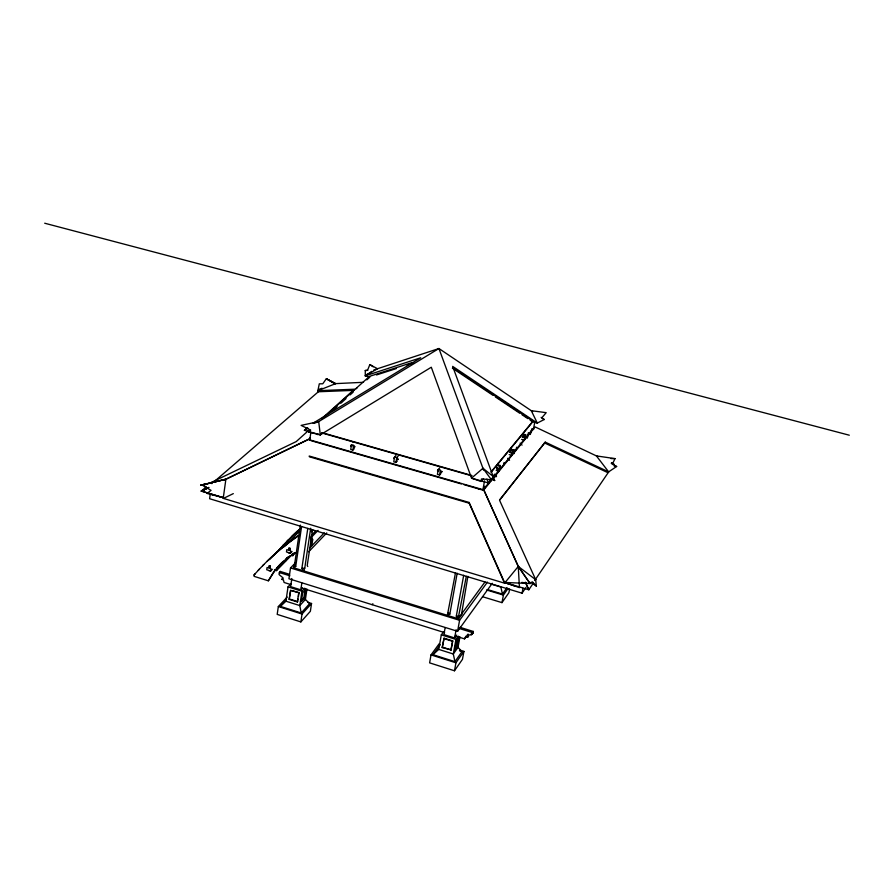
<?xml version="1.0" encoding="UTF-8"?>
<svg xmlns="http://www.w3.org/2000/svg" width="894" height="894" viewBox="0 0 894 894"><rect width="100%" height="100%" fill="white"/><g stroke="black" fill="none" stroke-linecap="round" stroke-linejoin="round"><path stroke-width="1.34" d="M455.247 635.958L464.534 638.864L466.076 636.751A2.269 1.933 37.8 0 0 467.696 637.277L468.523 636.115A2.269 1.933 37.7 0 1 468.065 634.058L467.238 635.209A2.269 1.933 37.7 0 0 467.696 637.277M210.157 494.583L209.621 498.729L522.051 593.18L525.974 587.425M200.625 485.207L206.022 483.933L202.089 485.017L211.062 490.381L207.006 493.432L223.31 497.679L225.891 479.24L200.625 485.207L204.313 485.241M309.648 429.813L308.821 432.115L320.298 434.853L431.299 367.233L471.54 478.156L481.095 481.464L481.441 478.949L491.409 479.754L492.438 478.223L494.673 480.547L452.666 366.384L537.305 423.074L544.222 419.521L541.127 417.386M270.681 570.998L270.994 568.718L267.06 567.489L266.736 569.769L270.681 570.998L272.335 569.31M274.424 569.959L276.514 570.607L276.849 568.327L283.577 561.432M289.522 574.317L280.191 571.422L278.995 573.926A1.62 1.363 45.4 0 0 279.565 575.01L282.873 577.736A2.19 1.833 45.3 0 1 281.867 579.278A2.19 1.833 45.3 0 0 283.398 579.748L284.08 582.475L290.718 584.553M280.012 572.685L280.191 571.422M287.197 597.058L278.336 606.534L277.196 614.39L300.853 621.911L310.374 611.284L311.548 603.484L307.637 602.254M285.443 561.443L285.778 559.152L287.689 557.197M290.449 553.163L290.785 550.86L286.806 549.642L286.471 551.944L290.449 553.163L292.081 551.497M295.344 562.941L290.516 567.947L288.941 578.764L457.583 631.309L492.292 583.279M306.966 589.057L305.413 599.427L309.603 603.662L301.2 612.971L280.303 606.356L285.935 601.204L288.024 586.877L290.863 583.86M309.704 440.306L310.844 432.528M291.824 578.53L290.639 586.654L300.831 589.839L302.485 588.062M298.06 599.058L297.356 601.953L289.175 599.371L290.472 590.509L299.009 592.722L291.98 590.521M289.175 599.371L290.807 590.152M484.973 581.983L458.119 618.693L293.411 567.712L294.517 564.986L300.362 525.091M293.411 567.712L295.724 566.494L301.58 526.555M310.687 528.22L304.753 568.148L303.647 570.886L301.87 568.394L307.782 528.432M297.356 601.953L298.674 593.08M298.44 596.521L299.009 592.722M300.831 589.839L301.837 583.067M304.742 588.196L301.937 591.236L299.803 605.573L301.2 612.971M312.554 529.818L307.223 565.533L307.771 566.505M310.643 547.016L311.548 540.971A4.045 3.431 45.3 0 0 310.81 539.015M300.552 601.327L303.871 597.717L304.999 590.141M311.771 545.854L312.665 539.808A4.034 3.431 45.3 0 0 311.224 537.037A10.303 8.772 45 0 1 311.056 536.143M300.853 621.911L302.027 614.044L311.548 603.484M304.675 597.974L305.994 589.135L302.697 592.722L301.367 601.584L304.675 597.974L303.871 597.717M352.895 450.073L353.633 445.246L351.487 444.653L350.739 449.47L352.895 450.073L354.292 448.632M395.964 455.549L394.567 456.99L393.773 461.829L395.941 462.455L397.338 461.002M395.941 462.455L396.735 457.616L398.121 456.163M439.58 468.02L438.25 469.506L437.412 474.368L439.613 475.005L440.932 473.507M439.613 475.005L440.451 470.132L438.25 469.506M439.267 643.646L431.02 654.9L429.612 662.867L454.476 670.779L462.466 659.325L463.919 651.402L460.019 650.184M459.941 636.841L458.019 647.368L461.997 651.614L454.934 661.649L432.975 654.699L438.719 649.402L441.312 634.863L443.715 631.6M445.134 627.722L443.905 634.595L454.621 637.947L456.7 635.064M457.169 573.244L449.827 614.144L447.346 615.363L455.448 573.043M442.206 647.58L444.094 638.193L452.71 640.886L451.09 649.893L442.206 647.58L444.094 638.193M466.31 576.328L458.119 618.693L456.298 616.145L463.695 575.222M450.811 650.284L452.71 640.886M454.621 637.947L456.13 629.678M464.053 484.716L482.849 490.124L484.526 480.871M458.298 636.159L455.951 639.433L453.303 654.006L454.934 661.649M457.583 631.309L459.583 620.313L487.431 582.106M467.886 576.317L461.572 613.977M456.421 640.864L454.778 649.871L457.56 645.971L459.192 636.997L456.421 640.864L455.56 640.596M484.302 488.85L484.783 486.191M454.621 648.619L456.7 645.703L458.097 638.003M454.476 670.779L455.929 662.789L463.919 651.402M496.204 470.412L498.863 471.149L500.372 465.539L497.712 464.802M498.863 471.149L500.372 465.539M467.238 635.209L471.306 634.74A1.687 1.442 37.7 0 0 472.211 634.081L473.328 631.455L460.008 627.309M503.59 465.215L504.093 462.511M471.317 633.455L472.121 633.578A1.687 1.442 37.7 0 0 473.027 632.93L473.328 631.455M509.178 454.599L511.781 455.325L513.29 449.838L510.686 449.112M513.29 449.838L511.781 455.325M514.039 453.649L514.799 449.537M516.117 449.872L516.62 447.201M521.638 439.412L524.197 440.127L525.672 434.741L523.113 434.037M525.672 434.741L524.197 440.127M527.371 438.116L528.399 432.651M530.332 434.484L530.846 431.757M530.846 432.864L531.338 430.226M534.847 421.733L533.684 427.902L482.849 490.124M482.525 596.711L501.981 602.634L503.4 595.091L508.027 588.509M509.625 588.945L508.909 592.688L501.981 602.634M522.051 593.18L522.99 588.297M321.762 418.615L354.471 389.214L317.884 390.7L319.303 383.828L322.768 383.783L326.344 378.743L335.641 383.627L317.873 390.712L318.342 391.762L353.588 390.376M317.459 434.003L317.772 434.696M465.875 636.182L464.534 638.864M608.635 471.876L596.41 455.906L615.016 458.633L612.323 464.221L616.648 466.478L608.635 471.876L545.262 442.128L499.556 500.282L535.685 579.625L534.746 580.441L608.769 471.786M313.123 423.164L420.728 357.779L365.3 375.838L377.514 368.73L369.837 364.596L367.579 370.194L365.266 370.529L365.3 375.838L369.881 377.1L366.808 379.861M438.507 470.546L438.485 471.25M259.461 569.098L254.041 574.954L254.153 576.373L268.345 580.809L273.05 572.931A90.998 76.191 42.3 0 1 297.277 552.067M351.811 445.693L351.811 446.397M294.204 552.939L292.562 555.9L294.752 552.805M533.405 583.011L528.812 589.772L504.518 582.441L469.149 502.45L309.212 456.029L309.335 456.778L469.182 503.199L504.54 583.167L223.433 498.416L223.042 497.612M488.258 589.783L502.439 594.085L507.032 587.548M471.172 634.751L471.987 633.589M472.267 633.902L473.082 632.74M458.019 647.368L453.303 654.006L438.719 649.402M456.253 639.623L457.639 637.69M458.745 618.581L462.008 614.133M432.975 654.699L440.228 644.764M497.891 463.651L498.517 462.835M499.534 500.003L545.262 442.128M488.347 482.972L493.466 476.703L482.95 468.266L471.54 478.156L488.347 482.972L486.917 479.061M490.895 472.133L532.925 421.208M491.655 471.574L533.115 421.309L453.023 367.702M490.549 481.184L491.219 480.38M478.491 489.387L479.195 488.549M372.105 604.668L372.876 603.752M504.54 583.167L518.274 566.427L483.81 489.912L308.318 439.446L223.444 480.413L225.88 479.218L202.089 485.017L204.715 485.643M278.615 550.257L283.879 544.547M305.413 599.427L299.803 605.573L285.935 601.204M481.095 481.464L483.498 478.871M280.303 606.356L286.315 599.908M308.821 432.115L310.699 430.115L301.11 425.388L318.7 421.588L320.298 434.853L304.385 430.293L307.111 427.857M258.288 570.271L263.831 564.527M282.772 545.664L288.17 540.065M281.867 579.278L282.884 578.228M308.653 551.799L326.757 532.913M309.805 547.888L324.276 532.846M311.548 540.971L312.665 539.808M268.345 580.809L274.201 571.735A90.875 76.124 42.3 0 1 275.542 569.88M310.52 538.177L318.096 530.377M276.514 570.607L293.087 553.598M311.805 534.925L315.593 531.036M322.008 388.208L317.895 390.6M254.041 574.954L255.226 573.78M269.418 559.61L297.613 531.025M284.225 546.681L299.568 531.215M287.063 541.172L292.595 535.674A330.612 273.218 34.5 0 1 300.898 528.052M262.657 565.701L268.334 560.057A340.234 278.515 34.9 0 1 287.723 543.317L292.908 539.428A340.234 278.515 34.9 0 1 298.205 535.662M356.259 388.711L356.974 388.018M320.298 434.853L322.231 433.076M310.419 437.613L308.385 439.468L223.455 480.402M340.882 402.501L341.664 401.797M331.976 411.229L337.105 406.614M340.905 403.194L346.023 398.579M350.113 394.891L353.186 392.131M308.475 430.562L296.216 441.591L211.152 482.503M323.349 417.856L369.468 376.385L411.911 362.64M367.121 374.206L365.3 375.838L371.692 371.412M214.817 481.106L318.342 391.762M206.335 486.772L201.318 491.063L223.288 497.69M317.884 390.7L319.784 389.058M523.448 435.836C523.996 437.758 521.671 437.211 523.303 436.697M510.921 450.978L510.887 451.705M535.685 579.603L536.311 586.073L532.444 581.849L530.03 583.525L504.518 582.441L519.448 587.637L518.252 566.416L535.696 579.703M268.681 570.551L269.697 570.797M288.293 552.794L289.354 552.917M530.153 420.191L532.478 421.744L533.115 421.309M304.385 430.293L307.938 428.137M317.348 422.415L438.932 348.526L532.668 411.62M223.433 498.416L233.312 493.622M208.749 487.487L201.318 491.063L213.063 494.606M223.589 480.346L225.891 479.24L202.089 485.017M314.152 423.32L318.7 421.588M373.826 369.948L438.932 348.526L483.609 470.088M376.508 374.955L396.422 368.529M407.038 365.098L413.676 362.953M504.775 582.53L514.732 585.995M504.529 582.452L508.608 583.86M456.298 616.145L459.147 615.865M301.87 568.394L304.753 568.148M365.266 370.529L367.713 370.362M204.011 490.884L201.351 491.063L208.783 487.465L201.318 491.063L203.988 490.884M333.685 383.716L363.523 382.297M610.937 458.566L615.016 458.633M212.135 494.762L212.817 494.84M521.817 582.396L525.918 582.955M614.189 466.065L616.648 466.478M333.887 383.213L326.344 378.743L335.608 383.627M44.7 223.221L849.3 435.21M532.478 421.744L537.305 423.074L531.282 410.692L546.212 412.659L541.775 417.844L544.222 419.521M531.584 428.919L533.662 429.489M522.509 434.775L525.069 435.49M497.086 465.606L499.746 466.344M496.829 469.596L499.489 470.333M611.351 463.461L613.876 464.165L611.373 462.98M352.594 441.759L354.75 442.362M510.049 449.883L512.664 450.61M322.108 432.662L471.764 475.44M321.907 432.987L471.831 475.854M394.567 456.99L396.735 457.616M311.056 440.697L461.371 483.945M214.37 494.997L223.31 497.679M490.907 584.039L500.863 587.045L502.439 594.085M486.515 589.962L503.4 595.091M290.516 567.947L459.583 620.313M279.185 572.473L289.846 575.792M459.181 628.46L472.513 632.606M301.334 587.872L444.631 632.639M288.024 586.877L301.937 591.236M441.312 634.863L455.951 639.433M443.815 638.573L452.431 641.277M456.7 645.703L457.56 645.971M459.438 650.81L461.997 651.614M289.511 599.014L297.691 601.584M442.485 647.189L451.09 649.893M278.336 606.534L302.027 614.044M431.02 654.9L455.929 662.789M544.424 442.899L607.786 472.624M611.552 463.07L613.854 464.176M597.639 456.488L535.16 426.941L483.799 489.934L519.123 568.293M490.907 478.726L494.673 480.547M369.837 364.596L373.211 366.819M452.375 368.16L493.007 395.338M495.332 396.891L519.705 413.207M522.029 414.76L527.84 418.638M531.014 582.318L536.311 586.073M520.129 443.122L522.04 445.111M507.647 458.309L509.558 460.309M494.65 474.122L496.561 476.133M493.98 474.926L495.902 476.938M448.386 612.535L449.827 614.144M294.517 564.986L295.724 566.494M482.95 468.266L491.409 479.754M525.605 582.687L528.812 589.772L525.393 582.195M211.342 482.469L211.867 483.654M469.149 502.45L469.182 503.199M276.95 568.081A90.875 76.124 42.3 0 1 283.197 561.398M286.683 558.392A90.875 76.124 42.3 0 1 290.382 555.632M292.316 554.347A90.875 76.124 42.3 0 1 294.305 553.129M311.436 531.863A10.303 8.772 45 0 1 312.632 529.684A10.326 8.784 45 0 0 311.503 530.835M267.172 561.231A340.692 278.772 34.9 0 1 286.583 544.468L291.757 540.579A340.692 278.772 34.9 0 1 299.233 535.338M291.5 536.78A331.048 273.463 34.5 0 1 300.753 528.332M468.523 636.115A2.269 1.922 37.8 0 1 467.964 636.07M350.582 446.084L350.906 445.324L350.593 445.972M353.756 446.978L354.08 446.218L353.756 446.978M354.516 447.19L354.84 446.43L354.538 447.078M393.885 458.499L394.22 457.728L393.896 458.387M270.245 567.332L268.926 567.187L270.245 567.332M270.424 566.125L269.094 565.98L270.424 566.125M396.824 459.337L397.159 458.577L396.835 459.225M397.864 459.639L398.154 458.868L397.875 459.527M437.524 471.004L437.837 470.233L437.524 471.004M440.507 471.864L440.82 471.093L440.507 471.864M441.547 472.166L441.893 471.429L441.547 472.166M496.841 468.177L497.757 468.557L496.841 468.177M497.131 467.797L498.047 468.165L497.131 467.797M509.871 452.297L510.765 452.677L509.871 452.297M510.094 452.029L510.988 452.398L510.094 452.029M522.319 437.155L523.202 437.512L522.364 437.043M290.181 548.357L288.851 548.201L290.181 548.357M290.002 549.564L288.673 549.419L290.002 549.564M530.03 583.525L518.274 566.427L530.03 583.525"/></g></svg>
